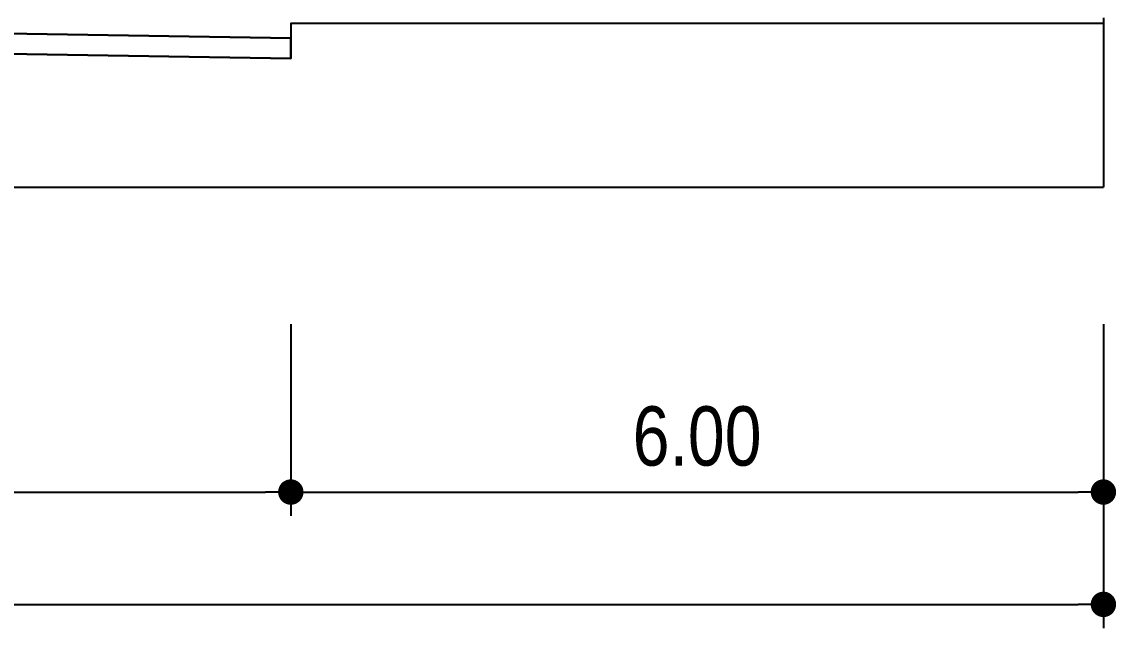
# Model space of a CAD drawing. Header units: millimetres. Extents: x 563079 to 571925, y 2063830 to 2067381.
# Drawn here: x 568820.4 to 568852.71, y 2063856.03 to 2063873.93 of the extents above; entities that cross this region are included whole.
import ezdxf

# ---------------------------------------------------------------- set-up
doc = ezdxf.new("R2010")
doc.units = ezdxf.units.MM
doc.header["$MEASUREMENT"] = 0
doc.layers.add('Kich thuoc', color=9, linetype='Continuous')
doc.layers.add('MATCATDUONG', color=8, linetype='Continuous')
doc.styles.add('ktcn', font='', dxfattribs={"width": 0.8})
doc.styles.get('ktcn').set_extended_font_data('.VnArialH')
doc.dimstyles.new('a', dxfattribs={"dimtxt": 1.75, "dimasz": 0.75, "dimexe": 0.7, "dimexo": 0, "dimgap": 0.75, "dimtad": 1, "dimzin": 0, "dimdsep": 46, "dimtxsty": 'ktcn', "dimblk": 'DOT', "dimcen": 0, "dimazin": 0, "dimtfac": 1, "dimtix": 1, "dimtofl": 0, "dimtmove": 0, "dimatfit": 3, "dimfxl": 1, "dimtolj": 1, "dimtzin": 0, "dimarcsym": 0})

# ---------------------------------------------------------------- blocks, each defined once
blk = doc.blocks.new('_Dot')
at = {"color": 0, "linetype": 'ByBlock', "lineweight": -2}
blk.add_line((-0.5, 0), (-1, 0), dxfattribs=at)
at = {"color": 0, "linetype": 'ByBlock', "const_width": 0.5}
blk.add_lwpolyline([(-0.25, 0, 1), (0.25, 0, 1)], format="xyb", close=True, dxfattribs=at)
blk = doc.blocks.new('*D24')
at = {"layer": 'Defpoints', "color": 0, "linetype": 'Continuous', "transparency": 16777216}
for p in [(568780.339, 2063865.008), (568828.339, 2063865.008), (568828.339, 2063860.049)]:
    blk.add_point(p, dxfattribs=at)
at = {"layer": 'MATCATDUONG', "color": 0, "linetype": 'Continuous', "lineweight": -2, "transparency": 16777216}
for p, q in [((568780.339, 2063865.008), (568780.339, 2063859.349)), ((568828.339, 2063865.008), (568828.339, 2063859.349)), ((568781.089, 2063860.049), (568827.589, 2063860.049))]:
    blk.add_line(p, q, dxfattribs=at)
at = {"layer": 'MATCATDUONG', "color": 0, "linetype": 'Continuous', "lineweight": -2, "transparency": 16777216, "xscale": 0.75, "yscale": 0.75, "zscale": 0.75, "rotation": 180}
blk.add_blockref('_Dot', (568780.339, 2063860.049), dxfattribs=at)
at = {"layer": 'MATCATDUONG', "color": 0, "linetype": 'Continuous', "lineweight": -2, "transparency": 16777216, "xscale": 0.75, "yscale": 0.75, "zscale": 0.75}
blk.add_blockref('_Dot', (568828.339, 2063860.049), dxfattribs=at)
at = {"layer": 'MATCATDUONG', "color": 0, "linetype": 'Continuous', "transparency": 16777216, "insert": (568804.339, 2063861.692), "char_height": 1.75, "attachment_point": 5, "style": 'ktcn'}
blk.add_mtext('\\A1;12.00', dxfattribs=at)
blk = doc.blocks.new('*D25')
at = {"layer": 'Defpoints', "color": 0, "linetype": 'Continuous', "transparency": 16777216}
for p in [(568828.339, 2063865.008), (568852.339, 2063865.008), (568852.339, 2063860.049)]:
    blk.add_point(p, dxfattribs=at)
at = {"layer": 'MATCATDUONG', "color": 0, "linetype": 'Continuous', "lineweight": -2, "transparency": 16777216}
for p, q in [((568828.339, 2063865.008), (568828.339, 2063859.349)), ((568852.339, 2063865.008), (568852.339, 2063859.349)), ((568829.089, 2063860.049), (568851.589, 2063860.049))]:
    blk.add_line(p, q, dxfattribs=at)
at = {"layer": 'MATCATDUONG', "color": 0, "linetype": 'Continuous', "lineweight": -2, "transparency": 16777216, "xscale": 0.75, "yscale": 0.75, "zscale": 0.75, "rotation": 180}
blk.add_blockref('_Dot', (568828.339, 2063860.049), dxfattribs=at)
at = {"layer": 'MATCATDUONG', "color": 0, "linetype": 'Continuous', "lineweight": -2, "transparency": 16777216, "xscale": 0.75, "yscale": 0.75, "zscale": 0.75}
blk.add_blockref('_Dot', (568852.339, 2063860.049), dxfattribs=at)
at = {"layer": 'MATCATDUONG', "color": 0, "linetype": 'Continuous', "transparency": 16777216, "insert": (568840.339, 2063861.692), "char_height": 1.75, "attachment_point": 5, "style": 'ktcn'}
blk.add_mtext('\\A1;6.00', dxfattribs=at)
blk = doc.blocks.new('*D26')
at = {"layer": 'Defpoints', "color": 0, "linetype": 'Continuous', "transparency": 16777216}
for p in [(568756.339, 2063865.008), (568852.339, 2063865.008), (568852.339, 2063856.733)]:
    blk.add_point(p, dxfattribs=at)
at = {"layer": 'MATCATDUONG', "color": 0, "linetype": 'Continuous', "lineweight": -2, "transparency": 16777216}
for p, q in [((568756.339, 2063865.008), (568756.339, 2063856.033)), ((568852.339, 2063865.008), (568852.339, 2063856.033)), ((568757.089, 2063856.733), (568851.589, 2063856.733))]:
    blk.add_line(p, q, dxfattribs=at)
at = {"layer": 'MATCATDUONG', "color": 0, "linetype": 'Continuous', "lineweight": -2, "transparency": 16777216, "xscale": 0.75, "yscale": 0.75, "zscale": 0.75, "rotation": 180}
blk.add_blockref('_Dot', (568756.339, 2063856.733), dxfattribs=at)
at = {"layer": 'MATCATDUONG', "color": 0, "linetype": 'Continuous', "lineweight": -2, "transparency": 16777216, "xscale": 0.75, "yscale": 0.75, "zscale": 0.75}
blk.add_blockref('_Dot', (568852.339, 2063856.733), dxfattribs=at)
at = {"layer": 'MATCATDUONG', "color": 0, "linetype": 'Continuous', "transparency": 16777216, "insert": (568804.339, 2063858.376), "char_height": 1.75, "attachment_point": 5, "style": 'ktcn'}
blk.add_mtext('\\A1;24.00', dxfattribs=at)

msp = doc.modelspace()

# ---------------------------------------------------------------- linework, layer by layer
at = {"layer": 'Kich thuoc'}
for points in [[(568780.33947, 2063873.44898), (568804.33947, 2063873.83957), (568828.33947, 2063873.44898)], [(568780.33947, 2063872.84867), (568804.33947, 2063873.23926), (568828.33947, 2063872.84867)]]:
    msp.add_lwpolyline(points, dxfattribs=at)
at = {"layer": 'MATCATDUONG', "linetype": 'Continuous'}
for points in [[(568852.33947, 2063873.88026), (568828.33947, 2063873.88026), (568828.33947, 2063872.84867), (568804.33947, 2063873.23926), (568780.33947, 2063872.84867), (568780.33947, 2063873.88026)], [(568828.33947, 2063872.84867), (568828.33947, 2063873.44898), (568804.33947, 2063873.83957), (568780.33947, 2063873.44898)], [(568852.33947, 2063874.04898), (568852.33947, 2063869.04898)], [(568756.33947, 2063869.04898), (568852.33947, 2063869.04898)]]:
    msp.add_lwpolyline(points, dxfattribs=at)

# ---------------------------------------------------------------- dimensions: what is measured, and where the dimension line sits
for base, p1, p2, picture, middle in [((568852.33947, 2063856.73287), (568756.33947, 2063865.00756), (568852.33947, 2063865.00756), '*D26', (568804.33947, 2063858.37638)), ((568828.33947, 2063860.04884), (568780.33947, 2063865.00756), (568828.33947, 2063865.00756), '*D24', (568804.33947, 2063861.69235)), ((568852.33947, 2063860.04884), (568828.33947, 2063865.00756), (568852.33947, 2063865.00756), '*D25', (568840.33947, 2063861.69235))]:
    dim = msp.add_linear_dim(base=base, p1=p1, p2=p2, dimstyle='a', override={"dimlfac": 0.25}, dxfattribs=at)
    dim.commit()
    dim.dimension.update_dxf_attribs({"geometry": picture, "text_midpoint": middle})

doc.saveas('drawing.dxf')
